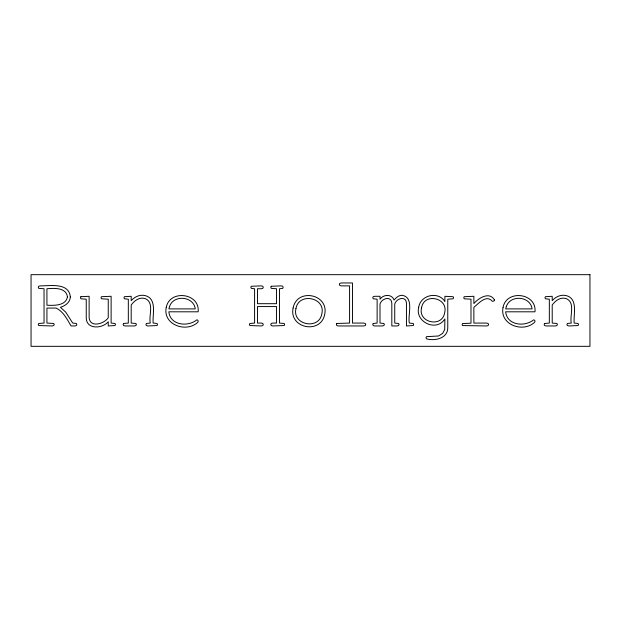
<?xml version="1.0" encoding="UTF-8"?>
<svg xmlns="http://www.w3.org/2000/svg" width="621" height="621" viewBox="0 0 621 621"><rect width="100%" height="100%" fill="white"/><g stroke="black" fill="none" stroke-linecap="round" stroke-linejoin="round"><path stroke-width="0.93" d="M418.709 307.248C414.797 322.02 436.633 332.351 444.884 318.899L444.698 329.565L442.626 333.399L438.597 335.977L426.456 336.675L426.014 337.739L426.456 338.787C434.646 341.317 447.725 338.429 447.764 327.942L447.764 299.198L453.113 298.786L453.555 297.762L453.113 296.698L444.884 296.287L444.884 301.565C438.255 290.845 420.471 294.991 418.709 307.248M421.566 307.806C417.692 322.804 442.346 328.09 444.667 312.666C448.541 297.7 423.887 292.413 421.566 307.806M293.112 308.024C288.742 328.346 320.801 334.672 324.698 314.358C329.107 293.997 296.978 287.655 293.112 308.024M295.938 308.598C291.986 324.985 319.109 330.349 321.833 313.784C325.831 297.374 298.662 292.041 295.938 308.598M166.226 307.48C162.679 324.705 186.098 333.089 197.688 322.392L198.239 321.259L197.827 320.25L196.865 319.823C187.86 327.197 170.208 325.412 168.842 311.804L198.169 311.804C200.055 292.926 169.572 289.223 166.226 307.48M503.041 307.48C499.494 324.705 522.913 333.089 534.502 322.392L535.054 321.259L534.642 320.25L533.68 319.823C524.675 327.197 507.023 325.412 505.657 311.804L534.984 311.804C536.87 292.926 506.387 289.223 503.041 307.48M67.448 296.838C65.919 305.92 53.895 305.563 46.924 305.198L46.924 288.749C53.833 288.152 66.16 287.267 67.448 296.838M70.32 296.978C70.157 302.443 65.189 305.874 60.423 307.317L65.702 312.115L72.719 323.075L76.383 323.471L76.833 324.519L76.383 325.544L74.916 325.955L71.073 325.955C67.084 319.318 63.451 311.571 56.076 308.07L46.924 308.07L46.924 323.075L53.74 323.471L54.19 324.519L53.74 325.544L52.234 325.955L38.704 325.544L38.261 324.519L38.704 323.471L44.044 323.075L44.044 288.749L38.704 288.361L38.261 287.313L38.704 286.265L40.179 285.877C49.672 286.009 69.141 282.206 70.32 296.978M169.494 306.595L168.881 308.893L195.258 308.893C193.643 296.07 173.422 294.401 169.494 306.595M506.309 306.595L505.696 308.893L532.073 308.893C530.458 296.07 510.237 294.401 506.309 306.595M494.425 299.92L493.998 300.999L492.337 301.309C486.445 294.106 478.55 303.56 473.87 307.317L473.87 323.075L486.616 323.075L488.122 323.471L488.564 324.519L488.122 325.544L486.616 325.955L462.567 325.559L462.117 324.55L462.544 323.572L470.99 323.184L470.99 299.198L464.205 298.786L463.763 297.731L464.19 296.698L473.87 296.287L473.87 303.553C478.535 298.096 489.426 291.187 494.425 299.92M271.222 286.265L270.795 287.313L271.237 288.361L276.547 288.749L276.547 303.692L257.467 303.692L257.467 288.749L261.34 288.749L262.815 288.361L263.257 287.313L262.815 286.265L261.34 285.877L251.303 286.265L250.853 287.313L251.303 288.361L254.594 288.749L254.594 323.075L249.867 323.471L249.417 324.519L249.867 325.544L261.34 325.955L262.815 325.544L263.257 324.519L262.815 323.471L261.34 323.075L257.467 323.075L257.467 306.564L276.547 306.564L276.547 323.075L272.712 323.075L271.222 323.471L270.795 324.519L271.237 325.544L272.712 325.955L284.185 325.544L284.635 324.519L284.185 323.471L279.458 323.075L279.458 288.749L282.749 288.361L283.192 287.313L282.749 286.265L281.243 285.877L271.222 286.265M123.595 323.471L123.144 324.519L123.595 325.544L125.069 325.955L134.454 325.955L135.921 325.544L136.372 324.519L135.921 323.471L131.194 323.075L131.194 305.027C134.408 300.525 139.686 296.644 145.446 298.701C154.559 302.838 148.52 315.693 150.282 323.075L146.37 323.471L145.927 324.519L146.37 325.544L147.883 325.955L157.059 325.544L157.509 324.519L157.059 323.471L153.154 323.075C152.362 314.451 157.276 298.724 145.267 295.612C139.997 294.3 134.679 296.683 131.194 300.642L131.194 296.287L124.417 296.698L123.967 297.731L124.417 298.786L128.322 299.198L128.322 323.075L123.595 323.471M336.807 323.471L336.365 324.519L336.807 325.544L338.282 325.955L363.766 325.955L365.272 325.544L365.722 324.519L365.272 323.471L363.766 323.075L352.464 323.075L352.464 282.966L341.294 282.966L339.788 283.378L339.345 284.402L339.803 285.466L341.294 285.877L349.584 285.877L349.584 323.075L336.807 323.471M373.221 323.471L372.779 324.519L373.221 325.544L374.696 325.955L382.435 325.955L383.91 325.544L384.352 324.519L383.91 323.471L380.005 323.075L380.005 303.995C381.736 298.204 391.649 295.472 391.82 303.452L391.82 325.955L397.13 325.955L398.604 325.544L399.055 324.519L398.604 323.471L394.739 323.075L394.739 303.995C396.307 298.29 406.173 295.449 406.452 303.242L406.452 325.955L413.237 325.544L413.679 324.519L413.237 323.471L409.332 323.075C407.562 314.917 414.618 297.211 401.927 295.262C398.666 295.355 396.051 297.622 394.087 300.021C391.843 293.756 383.405 294.284 380.005 299.198L380.005 296.287L374.696 296.287L373.221 296.698L372.779 297.731L373.221 298.786L377.126 299.198L377.126 323.075L373.221 323.471M544.609 323.471L544.167 324.519L544.609 325.544L546.084 325.955L555.469 325.955L556.944 325.544L557.386 324.519L556.944 323.471L552.216 323.075L552.216 305.027C555.422 300.525 560.701 296.644 566.468 298.701C575.574 302.838 569.535 315.693 571.297 323.075L567.392 323.471L566.942 324.519L567.392 325.544L568.898 325.955L578.081 325.544L578.524 324.519L578.081 323.471L574.169 323.075C573.377 314.451 578.298 298.724 566.282 295.612C561.019 294.3 555.694 296.683 552.216 300.642L552.216 296.287L545.432 296.698L544.99 297.731L545.432 298.786L549.337 299.198L549.337 323.075L544.609 323.471M80.909 296.698L80.466 297.731L80.909 298.786L86.249 299.198L86.249 317.766C86.187 329.666 102.341 328.882 108.248 321.74L108.248 325.955L115.025 325.544L115.475 324.519L115.025 323.471L111.12 323.075L111.12 296.287L101.464 296.698L101.021 297.731L101.464 298.786L108.248 299.198L108.248 317.766C104.188 323.836 90.099 328.214 89.129 317.766L89.129 296.287L80.909 296.698M589.95 274.676L31.05 274.676L31.05 346.324L589.95 346.324L589.95 274.676"/></g></svg>
